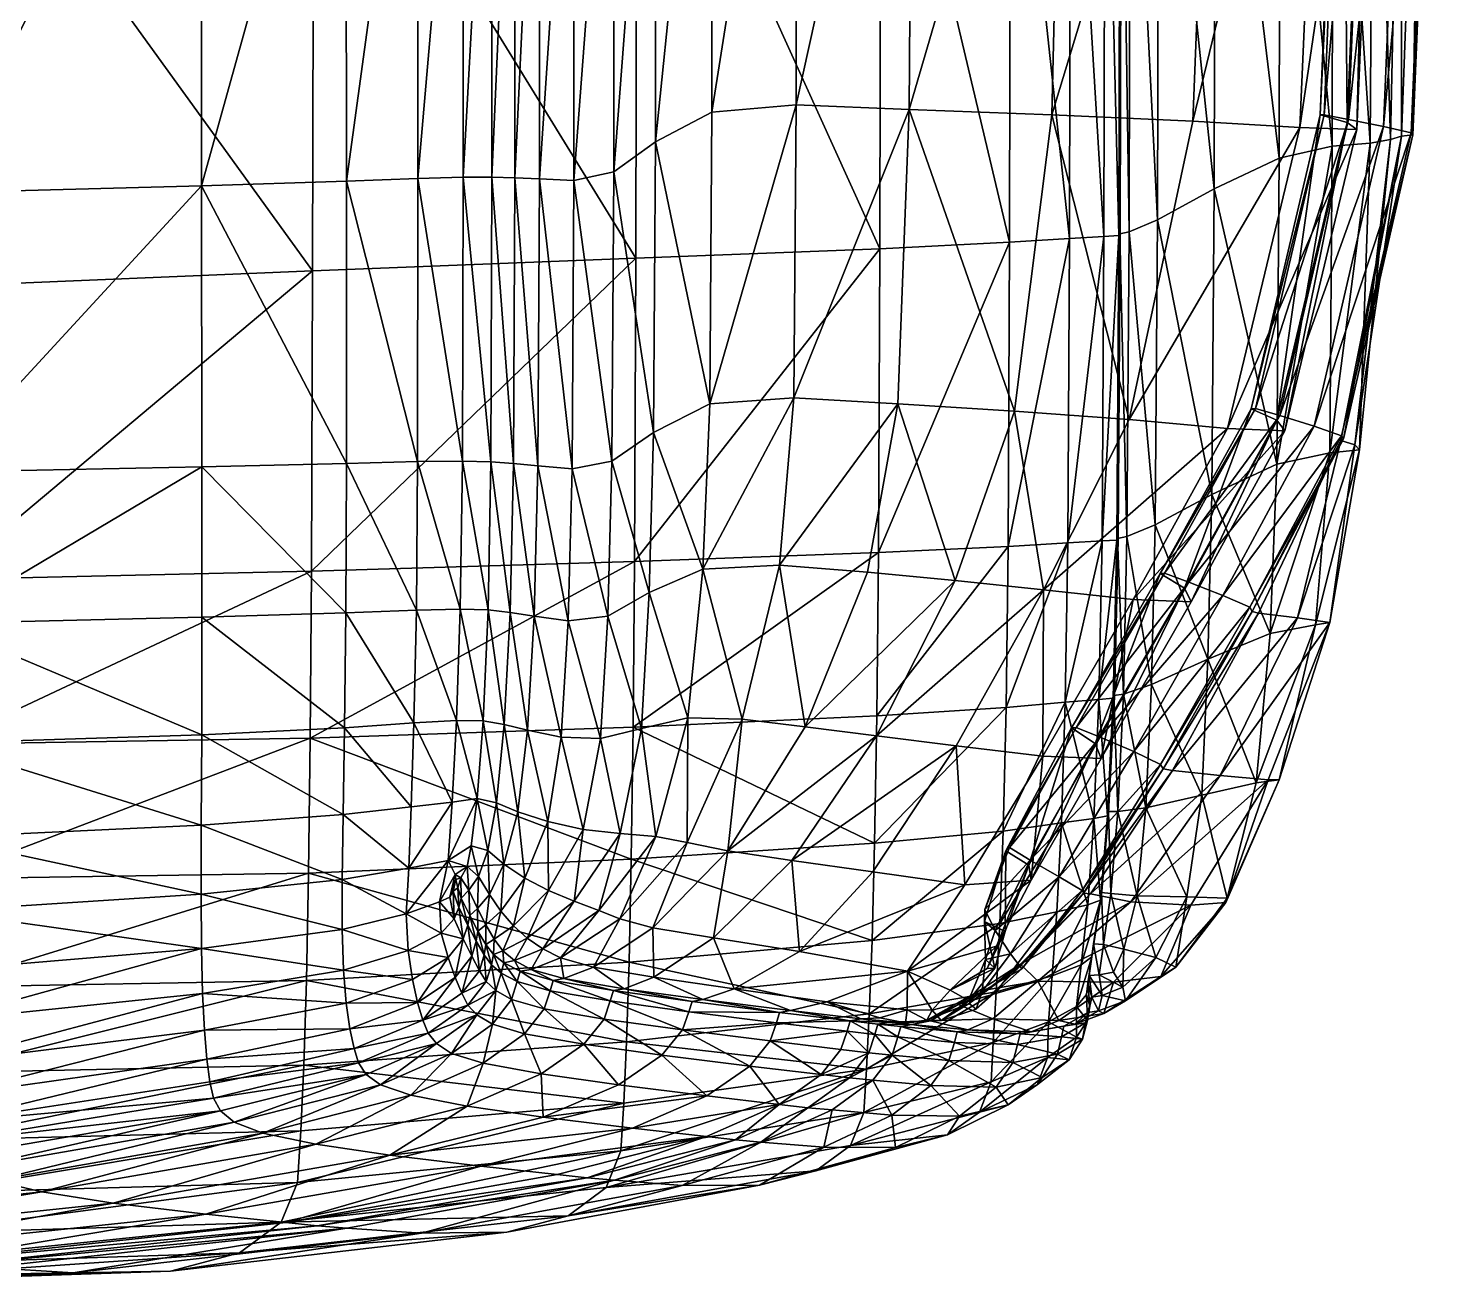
# Model space of a CAD drawing. Header units: centimetres. Extents: x -650 to 650, y -348 to 348.
# Drawn here: x 597.2 to 650.5, y -330 to -282.4 of the extents above; entities that cross this region are included whole.
import ezdxf

# ---------------------------------------------------------------- set-up
doc = ezdxf.new("R2010")
doc.units = ezdxf.units.CM
doc.layers.add('fabric', color=7, linetype='Continuous', true_color=0x99e499)

msp = doc.modelspace()

# ---------------------------------------------------------------- meshes
at = {"layer": 'fabric', "color": 46, "true_color": 0x876e08}
mesh = msp.add_polyface(dxfattribs=at)
corners = [(648.732, -286.653, 39.152), (649.182, -265.664, 39.151), (648.107, -265.718, 80.009), (647.969, -286.798, 80.025), (649.156, -286.529, 4.714), (649.92, -265.623, 4.731), (646.565, -265.773, 113.776), (646.527, -286.908, 113.787), (644.567, -236.51, 137.453), (644.564, -266.203, 137.483), (644.522, -287.357, 137.477), (642.065, -265.486, -144.349), (641.262, -285.955, -144.38), (635.936, -285.722, -200.875), (645.309, -286.194, -82.953), (646.221, -265.542, -82.924), (648.363, -265.53, -34.444), (647.462, -286.27, -34.467), (638.856, -297.248, -144.418), (642.574, -297.579, -82.998), (639.994, -238.917, 151.307), (639.974, -268.572, 151.308), (642.115, -267.381, 148.16), (642.07, -288.522, 148.133), (639.929, -289.69, 151.263), (642.133, -237.698, 148.145), (638.537, -239.589, 153.874), (638.513, -269.195, 153.865), (638.565, -269.164, 153.037), (638.518, -290.261, 152.985), (638.5, -290.225, 152.577), (638.546, -269.125, 152.629), (638.587, -239.535, 153.044), (638.9, -269.04, 152.425), (638.855, -290.146, 152.374), (638.922, -239.398, 152.43), (638.568, -239.488, 152.636), (650.453, -265.608, -9.723), (649.578, -286.483, -9.746), (649.514, -286.4, -13.299), (650.389, -265.569, -13.277), (647.973, -265.385, -16.775), (647.104, -286.011, -16.793), (646.917, -265.242, -15.238), (646.078, -285.725, -15.253), (644.747, -297.67, -34.512), (644.444, -297.271, -16.834), (646.224, -285.717, -15.172), (647.059, -265.236, -15.156), (648.001, -265.323, -15.439), (647.154, -285.894, -15.457), (643.63, -296.827, -15.213), (643.471, -296.838, -15.291), (648.478, -286.163, -15.018), (649.341, -265.453, -14.998), (644.549, -297.095, -15.503)]
mesh.append_faces([[corners[k] for k in face] for face in [(0, 1, 2), (2, 3, 0), (1, 0, 4), (4, 5, 1), (6, 7, 3), (3, 2, 6), (8, 9, 6), (7, 6, 9), (9, 10, 7), (11, 12, 13), (14, 15, 16), (16, 17, 14), (15, 14, 12), (12, 11, 15), (13, 12, 18), (19, 14, 17), (18, 12, 14), (20, 21, 22), (23, 22, 21), (21, 24, 23), (22, 23, 10), (10, 9, 22), (25, 22, 9), (26, 27, 28), (29, 28, 27), (28, 29, 30), (30, 31, 28), (32, 28, 31), (33, 34, 24), (24, 21, 33), (35, 33, 21), (36, 31, 33), (34, 33, 31), (31, 30, 34), (37, 38, 39), (39, 40, 37), (38, 37, 5), (5, 4, 38), (41, 42, 17), (17, 16, 41), (42, 41, 43), (43, 44, 42), (45, 17, 42), (46, 42, 44), (47, 48, 49), (49, 50, 47), (48, 47, 44), (44, 43, 48), (51, 47, 50), (52, 44, 47), (53, 54, 40), (40, 39, 53), (54, 53, 50), (50, 49, 54), (55, 50, 53)]], dxfattribs={"vtx2": -1, "color": 46})
mesh = msp.add_polyface(dxfattribs=at)
corners = [(614.738, -240.759, -295.118), (614.758, -268.398, -295.154), (613.66, -268.461, -295.701), (613.669, -288.079, -295.712), (614.761, -288.077, -295.166), (611.962, -288.124, -296.136), (611.948, -268.581, -296.127), (613.639, -240.905, -295.663), (620.238, -270.522, 161.719), (620.198, -291.143, 161.598), (629.426, -290.783, 159.769), (629.465, -269.985, 159.875), (620.27, -241.771, 161.769), (608.024, -271.325, 163.264), (629.495, -240.906, 159.918), (634.375, -269.618, 158.4), (634.334, -290.541, 158.308), (636.601, -290.394, 156.907), (636.644, -269.387, 156.987), (634.403, -240.306, 158.436), (636.67, -239.921, 157.015), (637.948, -269.258, 155.328), (637.903, -290.317, 155.262), (638.466, -290.283, 153.809), (638.513, -269.195, 153.865), (637.973, -239.699, 155.346), (615.625, -268.363, -294.454), (615.623, -288.101, -294.467), (615.607, -240.65, -294.421), (616.545, -240.573, -293.405), (616.562, -268.35, -293.436), (616.555, -288.145, -293.449), (617.868, -268.355, -291.934), (617.858, -288.205, -291.948), (617.854, -240.522, -291.906), (619.377, -240.09, -289.758), (619.389, -267.972, -289.783), (619.375, -287.872, -289.797), (620.967, -266.794, -286.817), (620.949, -286.739, -286.831), (620.958, -238.866, -286.796), (623.093, -237.648, -280.699), (623.1, -265.63, -280.719), (623.079, -285.624, -280.732), (626.287, -265.291, -269.169), (626.262, -285.349, -269.182), (626.282, -237.233, -269.15), (630.672, -237.178, -244.931), (630.673, -265.361, -244.952), (630.534, -285.515, -244.967), (622.997, -296.654, -280.738), (626.176, -296.423, -269.189), (635.936, -285.722, -200.875), (636.407, -265.426, -200.852), (642.065, -265.486, -144.349), (636.408, -237.04, -200.825), (634.522, -296.929, -200.9), (638.518, -290.261, 152.985)]
mesh.append_faces([[corners[k] for k in face] for face in [(0, 1, 2), (3, 2, 1), (1, 4, 3), (2, 3, 5), (5, 6, 2), (7, 2, 6), (8, 9, 10), (10, 11, 8), (12, 8, 11), (9, 8, 13), (14, 11, 15), (16, 15, 11), (11, 10, 16), (15, 16, 17), (17, 18, 15), (19, 15, 18), (20, 18, 21), (22, 21, 18), (18, 17, 22), (21, 22, 23), (23, 24, 21), (25, 21, 24), (26, 27, 4), (4, 1, 26), (28, 26, 1), (29, 30, 26), (27, 26, 30), (30, 31, 27), (32, 33, 31), (31, 30, 32), (34, 32, 30), (35, 36, 32), (33, 32, 36), (36, 37, 33), (38, 39, 37), (37, 36, 38), (40, 38, 36), (41, 42, 38), (39, 38, 42), (42, 43, 39), (44, 45, 43), (43, 42, 44), (46, 44, 42), (47, 48, 44), (45, 44, 48), (48, 49, 45), (50, 43, 45), (51, 45, 49), (39, 43, 50), (52, 53, 54), (53, 52, 49), (49, 48, 53), (55, 53, 48), (49, 52, 56), (24, 23, 57)]], dxfattribs={"vtx2": -1, "color": 46})
mesh = msp.add_polyface(dxfattribs=at)
corners = [(581.646, -292.69, 163.288), (581.695, -273.615, 163.422), (573.726, -274.285, 161.976), (573.766, -248.513, 162.023), (581.734, -247.227, 163.475), (594.152, -272.493, 163.841), (594.106, -292.195, 163.703), (607.982, -291.616, 163.13), (608.024, -271.325, 163.264), (594.188, -245.187, 163.897), (611.926, -241.144, -296.087), (611.948, -268.581, -296.127), (609.238, -268.793, -296.463), (609.256, -288.226, -296.471), (611.962, -288.124, -296.136), (603.785, -288.403, -296.748), (603.763, -269.127, -296.741), (609.216, -241.532, -296.422), (603.742, -242.123, -296.7), (593.757, -269.616, -296.994), (593.779, -288.67, -296.998), (580.356, -289.063, -297.198), (580.336, -270.379, -297.197), (593.738, -242.974, -296.953), (608.057, -243.124, 163.319), (620.238, -270.522, 161.719), (620.198, -291.143, 161.598), (581.54, -309.526, 162.503), (581.597, -303.46, 163.009), (573.627, -303.4, 161.606), (573.676, -292.907, 161.857), (594.06, -303.292, 163.414), (607.939, -302.983, 162.85), (594.006, -309.518, 162.891), (607.888, -309.288, 162.343), (620.155, -302.617, 161.345), (603.798, -304.722, -296.58), (609.238, -304.554, -296.321), (609.19, -308.898, -296.136), (611.81, -308.715, -295.833), (611.903, -304.449, -296.001), (580.389, -305.181, -296.989), (593.809, -304.951, -296.807), (593.817, -309.485, -296.579), (603.786, -309.16, -296.376), (593.797, -299.23, -296.941), (603.797, -299.035, -296.699), (580.373, -299.471, -297.135), (609.258, -298.905, -296.428), (611.95, -298.832, -296.098)]
mesh.append_faces([[corners[k] for k in face] for face in [(0, 1, 2), (3, 2, 1), (1, 4, 3), (4, 1, 5), (6, 5, 1), (1, 0, 6), (5, 6, 7), (7, 8, 5), (9, 5, 8), (10, 11, 12), (13, 12, 11), (11, 14, 13), (12, 13, 15), (15, 16, 12), (17, 12, 16), (18, 16, 19), (20, 19, 16), (16, 15, 20), (19, 20, 21), (21, 22, 19), (23, 19, 22), (24, 8, 25), (8, 7, 26), (27, 28, 29), (28, 0, 30), (31, 28, 27), (32, 31, 33), (33, 34, 32), (31, 32, 7), (7, 6, 31), (28, 31, 6), (6, 0, 28), (35, 32, 34), (26, 7, 32), (36, 37, 38), (39, 38, 37), (37, 40, 39), (41, 42, 43), (42, 36, 44), (45, 20, 15), (15, 46, 45), (42, 45, 46), (46, 36, 42), (45, 42, 41), (41, 47, 45), (20, 45, 47), (47, 21, 20), (48, 49, 40), (40, 37, 48), (46, 48, 37), (37, 36, 46), (48, 46, 15), (15, 13, 48), (49, 48, 13), (13, 14, 49)]], dxfattribs={"vtx2": -1, "color": 46})
mesh = msp.add_polyface(dxfattribs=at)
corners = [(634.281, -302.046, 158.113), (636.538, -301.905, 156.734), (636.601, -290.394, 156.907), (634.334, -290.541, 158.308), (629.379, -302.277, 159.55), (629.426, -290.783, 159.769), (637.83, -301.834, 155.109), (638.386, -301.802, 153.672), (638.466, -290.283, 153.809), (637.903, -290.317, 155.262), (620.155, -302.617, 161.345), (620.198, -291.143, 161.598), (607.939, -302.983, 162.85), (613.642, -298.812, -295.678), (614.721, -298.837, -295.138), (614.618, -304.438, -295.063), (613.566, -304.409, -295.591), (611.95, -298.832, -296.098), (611.903, -304.449, -296.001), (611.962, -288.124, -296.136), (613.669, -288.079, -295.712), (614.761, -288.077, -295.166), (617.79, -299.106, -291.943), (619.301, -298.822, -289.798), (619.14, -304.681, -289.789), (616.495, -298.994, -293.437), (617.638, -304.856, -291.92), (616.555, -288.145, -293.449), (617.858, -288.205, -291.948), (619.375, -287.872, -289.797), (615.572, -298.901, -294.446), (616.354, -304.683, -293.397), (615.447, -304.536, -294.388), (615.623, -288.101, -294.467), (626.176, -296.423, -269.189), (625.629, -302.751, -269.193), (622.733, -302.896, -280.741), (622.997, -296.654, -280.738), (626.262, -285.349, -269.182), (630.534, -285.515, -244.967), (630.114, -296.646, -244.979), (628.956, -303.009, -244.991), (620.871, -297.729, -286.836), (620.704, -303.783, -286.834), (620.949, -286.739, -286.831), (634.522, -296.929, -200.9), (638.856, -297.248, -144.418), (635.615, -303.686, -144.479), (632.275, -303.329, -200.935), (635.936, -285.722, -200.875), (638.436, -301.777, 152.853), (638.518, -290.261, 152.985), (638.418, -301.738, 152.446), (638.5, -290.225, 152.577), (638.772, -301.664, 152.244)]
mesh.append_faces([[corners[k] for k in face] for face in [(0, 1, 2), (2, 3, 0), (4, 0, 3), (3, 5, 4), (6, 7, 8), (8, 9, 6), (1, 6, 9), (9, 2, 1), (10, 4, 5), (5, 11, 10), (12, 10, 11), (13, 14, 15), (15, 16, 13), (17, 13, 16), (16, 18, 17), (13, 17, 19), (19, 20, 13), (14, 13, 20), (20, 21, 14), (22, 23, 24), (25, 22, 26), (22, 25, 27), (27, 28, 22), (23, 22, 28), (28, 29, 23), (30, 25, 31), (14, 30, 32), (30, 14, 21), (21, 33, 30), (25, 30, 33), (33, 27, 25), (34, 35, 36), (36, 37, 34), (38, 34, 37), (39, 40, 34), (35, 34, 40), (40, 41, 35), (42, 37, 36), (36, 43, 42), (23, 42, 43), (43, 24, 23), (42, 23, 29), (29, 44, 42), (37, 42, 44), (45, 46, 47), (47, 48, 45), (40, 45, 48), (48, 41, 40), (45, 40, 39), (46, 45, 49), (50, 51, 8), (8, 7, 50), (51, 50, 52), (52, 53, 51), (53, 52, 54)]], dxfattribs={"vtx2": -1, "color": 46})
mesh = msp.add_polyface(dxfattribs=at)
corners = [(646.438, -298.499, 113.76), (644.434, -298.934, 137.416), (644.183, -305.339, 137.284), (647.567, -298.384, 80.017), (645.905, -305.001, 113.691), (647.969, -286.798, 80.025), (646.527, -286.908, 113.787), (644.522, -287.357, 137.477), (647.389, -298.202, 39.132), (646.438, -304.924, 79.985), (646.865, -298.038, 4.673), (645.221, -304.741, 39.086), (643.745, -304.563, 4.597), (649.156, -286.529, 4.714), (648.732, -286.653, 39.152), (647.462, -286.27, -34.467), (644.747, -297.67, -34.512), (642.574, -297.579, -82.998), (639.006, -304.054, -83.073), (641.2, -304.132, -34.593), (635.615, -303.686, -144.479), (638.856, -297.248, -144.418), (645.309, -286.194, -82.953), (641.984, -300.077, 148.039), (642.07, -288.522, 148.133), (639.929, -289.69, 151.263), (639.845, -301.222, 151.143), (641.836, -306.3, 147.846), (638.855, -290.146, 152.374), (638.772, -301.664, 152.244), (638.5, -290.225, 152.577), (646.956, -297.978, -9.793), (643.503, -304.498, -9.877), (643.414, -304.343, -13.428), (646.879, -297.854, -13.345), (649.578, -286.483, -9.746), (649.514, -286.4, -13.299), (644.444, -297.271, -16.834), (640.95, -303.616, -16.913), (647.104, -286.011, -16.793), (646.078, -285.725, -15.253), (643.471, -296.838, -15.291), (640.026, -303.07, -15.368), (647.154, -285.894, -15.457), (644.549, -297.095, -15.503), (643.63, -296.827, -15.213), (640.198, -303.056, -15.293), (641.109, -303.392, -15.588), (646.224, -285.717, -15.172), (645.855, -297.498, -15.064), (648.478, -286.163, -15.018), (642.398, -303.898, -15.149)]
mesh.append_faces([[corners[k] for k in face] for face in [(0, 1, 2), (3, 0, 4), (0, 3, 5), (5, 6, 0), (1, 0, 6), (6, 7, 1), (8, 3, 9), (10, 8, 11), (11, 12, 10), (8, 10, 13), (13, 14, 8), (3, 8, 14), (14, 5, 3), (15, 16, 17), (18, 17, 16), (16, 19, 18), (17, 18, 20), (20, 21, 17), (22, 17, 21), (23, 24, 25), (25, 26, 23), (27, 23, 26), (2, 1, 23), (24, 23, 1), (1, 7, 24), (28, 29, 26), (26, 25, 28), (29, 28, 30), (31, 32, 33), (33, 34, 31), (35, 31, 34), (34, 36, 35), (31, 35, 13), (13, 10, 31), (32, 31, 10), (10, 12, 32), (37, 38, 19), (19, 16, 37), (39, 37, 16), (40, 41, 37), (38, 37, 41), (41, 42, 38), (43, 44, 45), (46, 45, 44), (44, 47, 46), (45, 46, 42), (42, 41, 45), (48, 45, 41), (49, 50, 36), (36, 34, 49), (51, 49, 34), (34, 33, 51), (49, 51, 47), (47, 44, 49), (50, 49, 44)]], dxfattribs={"vtx2": -1, "color": 46})
mesh = msp.add_polyface(dxfattribs=at)
corners = [(638.039, -312.235, 153.007), (638.251, -307.778, 153.417), (637.71, -307.831, 154.827), (637.526, -312.332, 154.371), (636.44, -307.934, 156.415), (636.538, -301.905, 156.734), (634.281, -302.046, 158.113), (634.203, -308.133, 157.758), (637.83, -301.834, 155.109), (638.386, -301.802, 153.672), (644.183, -305.339, 137.284), (645.905, -305.001, 113.691), (646.438, -298.499, 113.76), (646.438, -304.924, 79.985), (647.567, -298.384, 80.017), (645.221, -304.741, 39.086), (647.389, -298.202, 39.132), (642.296, -310.703, 39.009), (640.494, -310.517, 4.475), (643.745, -304.563, 4.597), (644.116, -310.868, 79.928), (644.53, -310.87, 113.572), (643.653, -310.976, 137.063), (635.594, -309.979, -83.193), (632.309, -309.587, -144.573), (635.615, -303.686, -144.479), (639.006, -304.054, -83.073), (637.801, -310.057, -34.725), (641.2, -304.132, -34.593), (639.845, -301.222, 151.143), (639.706, -307.269, 150.906), (641.836, -306.3, 147.846), (641.984, -300.077, 148.039), (641.604, -311.449, 147.525), (638.08, -312.134, 152.215), (638.297, -307.728, 152.608), (638.069, -312.067, 151.806), (638.281, -307.679, 152.201), (638.436, -301.777, 152.853), (638.418, -301.738, 152.446), (638.772, -301.664, 152.244), (638.636, -307.627, 151.996), (639.492, -311.932, 150.515), (638.427, -312.069, 151.591), (643.503, -304.498, -9.877), (640.138, -310.449, -10.014), (640.046, -310.282, -13.564), (643.414, -304.343, -13.428), (640.95, -303.616, -16.913), (637.575, -309.497, -17.046), (640.026, -303.07, -15.368), (636.673, -308.905, -15.498), (636.85, -308.89, -15.425), (640.198, -303.056, -15.293), (641.109, -303.392, -15.588), (637.755, -309.255, -15.722), (639.036, -309.802, -15.284), (642.398, -303.898, -15.149)]
mesh.append_faces([[corners[k] for k in face] for face in [(0, 1, 2), (3, 2, 4), (5, 6, 7), (7, 4, 5), (8, 5, 4), (4, 2, 8), (9, 8, 2), (2, 1, 9), (10, 11, 12), (11, 13, 14), (13, 15, 16), (15, 17, 18), (18, 19, 15), (17, 15, 13), (13, 20, 17), (21, 20, 13), (13, 11, 21), (22, 21, 11), (11, 10, 22), (23, 24, 25), (25, 26, 23), (27, 23, 26), (26, 28, 27), (29, 30, 31), (32, 31, 10), (33, 31, 30), (22, 10, 31), (34, 35, 1), (36, 37, 35), (35, 38, 9), (9, 1, 35), (38, 35, 37), (37, 39, 38), (40, 41, 30), (30, 29, 40), (41, 40, 39), (39, 37, 41), (42, 30, 41), (43, 41, 37), (44, 45, 46), (46, 47, 44), (45, 44, 19), (19, 18, 45), (48, 49, 27), (27, 28, 48), (49, 48, 50), (50, 51, 49), (52, 53, 54), (54, 55, 52), (53, 52, 51), (51, 50, 53), (56, 57, 47), (47, 46, 56), (57, 56, 55), (55, 54, 57)]], dxfattribs={"vtx2": -1, "color": 46})
mesh = msp.add_polyface(dxfattribs=at)
corners = [(620.032, -313.865, 160.15), (620.102, -308.878, 160.888), (607.888, -309.288, 162.343), (620.155, -302.617, 161.345), (613.107, -313.916, -294.896), (613.973, -313.363, -294.589), (613.826, -314.143, -294.368), (613.368, -314.452, -294.576), (612.777, -315.479, -294.598), (613.166, -315.301, -294.375), (611.524, -315.934, -294.787), (613.259, -311.709, -295.213), (611.617, -314.208, -295.225), (614.204, -311.572, -294.769), (613.425, -308.624, -295.441), (611.81, -308.715, -295.833), (611.903, -304.449, -296.001), (613.566, -304.409, -295.591), (614.432, -308.64, -294.934), (614.618, -304.438, -295.063), (616.354, -304.683, -293.397), (615.447, -304.536, -294.388), (615.572, -298.901, -294.446), (614.721, -298.837, -295.138), (615.214, -314.063, -293.184), (616, -314.582, -291.797), (615.104, -315.83, -291.732), (614.665, -315.203, -293.083), (615.737, -312.073, -293.246), (616.871, -312.445, -291.83), (616.905, -315.057, -289.733), (614.607, -313.535, -294.066), (614.249, -314.517, -293.916), (614.939, -311.738, -294.169), (615.228, -308.777, -294.286), (616.109, -308.994, -293.325), (617.374, -309.252, -291.877), (613.394, -314.639, -294.298), (613.301, -315.074, -294.076), (613.59, -314.572, -294.072), (613.467, -314.954, -293.887), (613.883, -315.035, -293.658), (614.215, -315.729, -292.887), (613.603, -315.342, -293.503)]
mesh.append_faces([[corners[k] for k in face] for face in [(0, 1, 2), (2, 1, 3), (4, 5, 6), (6, 7, 4), (8, 4, 7), (7, 9, 8), (4, 8, 10), (11, 4, 12), (4, 11, 13), (13, 5, 4), (14, 15, 16), (16, 17, 14), (18, 14, 17), (17, 19, 18), (14, 18, 13), (13, 11, 14), (15, 14, 11), (20, 21, 22), (21, 19, 23), (24, 25, 26), (26, 27, 24), (25, 24, 28), (28, 29, 25), (30, 25, 29), (31, 24, 27), (27, 32, 31), (5, 31, 32), (32, 6, 5), (31, 5, 13), (13, 33, 31), (24, 31, 33), (33, 28, 24), (34, 18, 19), (19, 21, 34), (35, 34, 21), (21, 20, 35), (34, 35, 28), (28, 33, 34), (18, 34, 33), (33, 13, 18), (36, 35, 20), (35, 36, 29), (29, 28, 35), (37, 38, 9), (9, 7, 37), (39, 37, 7), (7, 6, 39), (37, 39, 40), (40, 38, 37), (41, 39, 6), (6, 32, 41), (42, 41, 32), (39, 41, 43), (43, 40, 39)]], dxfattribs={"vtx2": -1, "color": 46})
mesh = msp.add_polyface(dxfattribs=at)
corners = [(629.134, -316.942, 157.387), (629.233, -313.257, 158.507), (620.032, -313.865, 160.15), (620.102, -308.878, 160.888), (629.318, -308.443, 159.151), (634.091, -312.803, 157.184), (634.203, -308.133, 157.758), (634.281, -302.046, 158.113), (629.379, -302.277, 159.55), (620.155, -302.617, 161.345), (619.14, -304.681, -289.789), (617.638, -304.856, -291.92), (617.79, -299.106, -291.943), (616.354, -304.683, -293.397), (616.495, -298.994, -293.437), (619.592, -316.13, -269.205), (618.799, -315.807, -280.745), (620.962, -313.013, -280.743), (622.148, -313.242, -269.201), (623.686, -313.555, -245.029), (620.842, -316.463, -245.056), (617.871, -315.458, -286.818), (616.905, -315.057, -289.733), (618.207, -312.752, -289.748), (619.61, -312.895, -286.822), (620.419, -308.921, -286.829), (618.864, -309.308, -289.769), (620.704, -303.783, -286.834), (622.164, -308.529, -280.742), (622.733, -302.896, -280.741), (624.223, -308.57, -269.197), (625.629, -302.751, -269.193), (626.602, -308.858, -245.007), (628.956, -303.009, -244.991), (616.871, -312.445, -291.83), (617.374, -309.252, -291.877), (635.148, -314.661, -33.566), (632.645, -314.834, -78.031), (635.594, -309.979, -83.193), (632.309, -309.587, -144.573), (629.159, -314.346, -143.374), (626.098, -313.921, -201.063), (623.143, -316.842, -201.161), (629.305, -309.205, -200.989), (632.275, -303.329, -200.935), (635.615, -303.686, -144.479), (633.404, -315.772, -16.143), (634.335, -313.43, -15.683), (635.108, -313.906, -15.965), (634.196, -313.553, -15.835)]
mesh.append_faces([[corners[k] for k in face] for face in [(0, 1, 2), (3, 2, 1), (1, 4, 3), (1, 5, 6), (6, 4, 1), (5, 1, 0), (7, 8, 4), (4, 6, 7), (8, 9, 3), (3, 4, 8), (10, 11, 12), (11, 13, 14), (15, 16, 17), (17, 18, 15), (18, 19, 20), (21, 22, 23), (23, 24, 21), (16, 21, 24), (24, 17, 16), (25, 26, 10), (10, 27, 25), (28, 25, 27), (27, 29, 28), (25, 28, 17), (17, 24, 25), (26, 25, 24), (24, 23, 26), (30, 28, 29), (29, 31, 30), (32, 30, 31), (31, 33, 32), (30, 32, 19), (19, 18, 30), (28, 30, 18), (18, 17, 28), (34, 23, 22), (13, 11, 35), (26, 35, 11), (11, 10, 26), (35, 26, 23), (23, 34, 35), (36, 37, 38), (39, 38, 37), (37, 40, 39), (19, 41, 42), (43, 44, 45), (45, 39, 43), (41, 43, 39), (39, 40, 41), (43, 41, 19), (19, 32, 43), (44, 43, 32), (32, 33, 44), (46, 47, 48), (49, 47, 46)]], dxfattribs={"vtx2": -1, "color": 46})
mesh = msp.add_polyface(dxfattribs=at)
corners = [(593.886, -319.985, -294.603), (593.856, -318.083, -295.268), (603.777, -317.243, -295.139), (603.818, -318.947, -294.479), (609.152, -318.069, -294.334), (609.095, -316.524, -294.973), (611.591, -317.319, -294.192), (611.524, -315.934, -294.787), (611.753, -318.418, -293.273), (609.254, -319.31, -293.384), (612.84, -316.667, -294.079), (613.102, -317.587, -293.197), (611.947, -319.286, -291.861), (593.938, -314.606, 162.048), (607.823, -314.392, 161.526), (607.888, -309.288, 162.343), (594.006, -309.518, 162.891), (581.47, -314.488, 161.687), (581.54, -309.526, 162.503), (581.384, -318.485, 160.333), (593.855, -318.702, 160.658), (607.744, -318.461, 160.172), (573.509, -314.021, 160.413), (573.574, -309.27, 161.149), (573.428, -317.807, 159.167), (594.06, -303.292, 163.414), (620.032, -313.865, 160.15), (619.949, -317.768, 158.903), (611.617, -314.208, -295.225), (613.107, -313.916, -294.896), (611.703, -311.884, -295.579), (613.259, -311.709, -295.213), (609.097, -314.642, -295.477), (603.765, -315.195, -295.667), (603.771, -312.576, -296.076), (609.136, -312.181, -295.86), (609.19, -308.898, -296.136), (603.786, -309.16, -296.376), (603.798, -304.722, -296.58), (611.81, -308.715, -295.833), (593.837, -315.84, -295.815), (580.44, -316.359, -295.934), (580.459, -318.758, -295.374), (580.422, -313.427, -296.388), (593.825, -313.044, -296.25), (593.817, -309.485, -296.579), (580.405, -309.767, -296.74), (580.389, -305.181, -296.989), (593.809, -304.951, -296.807)]
mesh.append_faces([[corners[k] for k in face] for face in [(0, 1, 2), (2, 3, 0), (4, 3, 2), (2, 5, 4), (6, 4, 5), (5, 7, 6), (4, 6, 8), (8, 9, 4), (10, 6, 7), (11, 8, 6), (12, 8, 11), (13, 14, 15), (15, 16, 13), (17, 13, 16), (16, 18, 17), (13, 17, 19), (19, 20, 13), (14, 13, 20), (20, 21, 14), (22, 17, 18), (18, 23, 22), (24, 19, 17), (18, 16, 25), (15, 14, 26), (14, 21, 27), (7, 28, 29), (28, 30, 31), (32, 28, 7), (7, 5, 32), (33, 32, 5), (5, 2, 33), (32, 33, 34), (34, 35, 32), (28, 32, 35), (35, 30, 28), (36, 37, 38), (36, 39, 30), (30, 35, 36), (37, 36, 35), (35, 34, 37), (31, 30, 39), (40, 33, 2), (2, 1, 40), (41, 40, 1), (1, 42, 41), (40, 41, 43), (43, 44, 40), (33, 40, 44), (44, 34, 33), (45, 46, 47), (37, 45, 48), (45, 37, 34), (34, 44, 45), (46, 45, 44), (44, 43, 46)]], dxfattribs={"vtx2": -1, "color": 46})
mesh = msp.add_polyface(dxfattribs=at)
corners = [(637.526, -312.332, 154.371), (637.296, -315.592, 153.573), (637.767, -315.416, 152.318), (638.039, -312.235, 153.007), (637.71, -307.831, 154.827), (636.44, -307.934, 156.415), (636.292, -312.497, 155.899), (636.119, -315.856, 154.973), (634.091, -312.803, 157.184), (634.203, -308.133, 157.758), (633.961, -316.306, 156.161), (642.296, -310.703, 39.009), (638.92, -315.485, 36.186), (637.397, -315.183, 3.27), (640.494, -310.517, 4.475), (644.116, -310.868, 79.928), (641.194, -315.604, 79.176), (644.53, -310.87, 113.572), (643.653, -310.976, 137.063), (642.562, -315.347, 136.801), (642.512, -315.505, 113.44), (635.594, -309.979, -83.193), (637.801, -310.057, -34.725), (635.148, -314.661, -33.566), (639.706, -307.269, 150.906), (639.492, -311.932, 150.515), (641.604, -311.449, 147.525), (641.032, -315.289, 147.088), (639.157, -315.254, 149.929), (641.836, -306.3, 147.846), (638.251, -307.778, 153.417), (638.08, -312.134, 152.215), (637.804, -315.234, 151.569), (637.807, -315.124, 151.167), (638.069, -312.067, 151.806), (638.297, -307.728, 152.608), (638.427, -312.069, 151.591), (638.169, -315.164, 150.954), (638.636, -307.627, 151.996), (638.281, -307.679, 152.201), (640.138, -310.449, -10.014), (637.125, -315.15, -10.494), (637.074, -315.048, -13.842), (640.046, -310.282, -13.564), (634.168, -316.609, -17.803), (635.066, -314.099, -17.315), (634.196, -313.553, -15.835), (637.575, -309.497, -17.046), (636.673, -308.905, -15.498), (634.335, -313.43, -15.683), (636.85, -308.89, -15.425), (637.755, -309.255, -15.722), (635.108, -313.906, -15.965), (633.789, -316.57, -16.379), (636.212, -314.539, -15.508), (639.036, -309.802, -15.284)]
mesh.append_faces([[corners[k] for k in face] for face in [(0, 1, 2), (2, 3, 0), (4, 0, 3), (5, 6, 0), (1, 0, 6), (6, 7, 1), (8, 6, 5), (5, 9, 8), (6, 8, 10), (10, 7, 6), (11, 12, 13), (13, 14, 11), (12, 11, 15), (15, 16, 12), (17, 18, 19), (19, 20, 17), (15, 17, 20), (20, 16, 15), (21, 22, 23), (24, 25, 26), (27, 26, 25), (25, 28, 27), (26, 27, 19), (19, 18, 26), (29, 26, 18), (30, 3, 31), (32, 31, 3), (3, 2, 32), (31, 32, 33), (33, 34, 31), (35, 31, 34), (36, 37, 28), (28, 25, 36), (38, 36, 25), (39, 34, 36), (37, 36, 34), (34, 33, 37), (40, 41, 42), (42, 43, 40), (41, 40, 14), (14, 13, 41), (44, 45, 46), (47, 45, 23), (23, 22, 47), (45, 47, 48), (48, 46, 45), (49, 50, 51), (51, 52, 49), (50, 49, 46), (46, 48, 50), (53, 52, 54), (54, 55, 43), (43, 42, 54), (55, 54, 52), (52, 51, 55)]], dxfattribs={"vtx2": -1, "color": 46})
mesh = msp.add_polyface(dxfattribs=at)
corners = [(629.026, -319.72, 155.562), (633.831, -318.889, 154.461), (633.961, -316.306, 156.161), (629.134, -316.942, 157.387), (634.091, -312.803, 157.184), (632.387, -319.36, -2.314), (635.399, -318.483, 27.901), (633.697, -319.908, 34.152), (631.35, -319.977, -0.802), (633.157, -318.862, -7.052), (631.203, -319.959, -15.365), (630.402, -320.063, -15.418), (630.457, -319.565, -29.342), (629.427, -319.87, -33.385), (631.411, -319.573, -23.325), (631.744, -319.967, -17.128), (632.808, -319.329, -13.265), (633.072, -319.539, -15.356), (634.732, -317.918, -11.61), (634.799, -318.016, -14.349), (634.742, -317.842, -0.055), (634.168, -316.609, -17.803), (633.775, -317.992, -18.148), (633.488, -317.998, -23.699), (633.839, -317.16, -29.773), (635.066, -314.099, -17.315), (634.196, -313.553, -15.835), (633.381, -316.222, -16.532), (633.421, -317.665, -16.994), (635.108, -313.906, -15.965), (633.789, -316.57, -16.379), (633.404, -315.772, -16.143), (628.307, -319.982, -34.778), (628.715, -319.911, -34.74), (629.766, -320.037, -15.445), (630.469, -318.102, -62.26), (632.089, -318.825, -29.914), (627.427, -319.267, -78.371), (632.645, -314.834, -78.031), (626.389, -317.358, -139.551), (629.159, -314.346, -143.374), (635.148, -314.661, -33.566), (632.784, -319.211, -17.99), (633.297, -318.878, -16.6), (634.369, -317.443, -15.86)]
mesh.append_faces([[corners[k] for k in face] for face in [(0, 1, 2), (2, 3, 0), (3, 2, 4), (5, 6, 7), (7, 8, 5), (6, 5, 9), (10, 5, 8), (8, 11, 10), (12, 10, 11), (11, 13, 12), (10, 12, 14), (14, 15, 10), (16, 10, 15), (15, 17, 16), (10, 16, 9), (9, 5, 10), (18, 16, 17), (17, 19, 18), (16, 18, 20), (20, 9, 16), (21, 22, 23), (23, 24, 21), (25, 21, 24), (26, 27, 21), (22, 21, 27), (27, 28, 22), (29, 30, 31), (27, 31, 30), (30, 28, 27), (31, 27, 26), (32, 33, 34), (11, 34, 33), (33, 13, 11), (35, 36, 14), (14, 12, 35), (37, 35, 12), (12, 13, 37), (38, 35, 39), (39, 40, 38), (35, 38, 41), (41, 24, 35), (36, 35, 24), (24, 23, 36), (42, 22, 28), (28, 43, 42), (15, 42, 43), (43, 17, 15), (42, 15, 14), (14, 36, 42), (22, 42, 36), (36, 23, 22), (43, 44, 19), (19, 17, 43), (44, 43, 28), (28, 30, 44)]], dxfattribs={"vtx2": -1, "color": 46})
mesh = msp.add_polyface(dxfattribs=at)
corners = [(618.239, -320.864, -201.527), (615.996, -320.471, -245.157), (616.732, -319.528, -245.116), (619, -319.915, -201.393), (619.949, -317.768, 158.903), (619.853, -320.779, 156.916), (629.026, -319.72, 155.562), (629.134, -316.942, 157.387), (620.032, -313.865, 160.15), (619.592, -316.13, -269.205), (620.842, -316.463, -245.056), (618.597, -317.949, -245.074), (617.355, -317.604, -269.198), (618.799, -315.807, -280.745), (616.681, -317.255, -280.732), (622.148, -313.242, -269.201), (617.871, -315.458, -286.818), (616.905, -315.057, -289.733), (616.095, -316.854, -286.794), (623.143, -316.842, -201.161), (626.389, -317.358, -139.551), (623.924, -318.771, -143.68), (620.884, -318.335, -201.241), (623.686, -313.555, -245.029), (626.098, -313.921, -201.063), (629.159, -314.346, -143.374), (619.238, -319.228, -201.312), (622.206, -319.637, -145.146), (621.962, -320.323, -145.282), (616.959, -318.843, -245.08), (617.076, -318.451, -245.06), (619.358, -318.836, -201.272), (622.328, -319.246, -145.082), (617.481, -318.382, -245.067), (616.239, -318.038, -269.171), (626.045, -319.593, -83.748), (622.736, -319.179, -145.058), (627.427, -319.267, -78.371), (628.715, -319.911, -34.74), (629.427, -319.87, -33.385), (628.307, -319.982, -34.778), (625.637, -319.661, -83.78), (619.764, -318.769, -201.264), (625.517, -320.054, -83.861), (628.189, -320.376, -34.868), (625.278, -320.74, -84.032), (630.469, -318.102, -62.26)]
mesh.append_faces([[corners[k] for k in face] for face in [(0, 1, 2), (2, 3, 0), (4, 5, 6), (6, 7, 4), (8, 4, 7), (9, 10, 11), (11, 12, 9), (13, 9, 12), (12, 14, 13), (10, 9, 15), (16, 13, 14), (17, 16, 18), (19, 20, 21), (21, 22, 19), (10, 19, 22), (22, 11, 10), (19, 10, 23), (20, 19, 24), (24, 25, 20), (26, 27, 28), (28, 3, 26), (29, 26, 3), (3, 2, 29), (26, 29, 30), (30, 31, 26), (27, 26, 31), (31, 32, 27), (33, 34, 12), (12, 11, 33), (34, 33, 30), (35, 36, 21), (21, 37, 35), (38, 35, 37), (37, 39, 38), (35, 38, 40), (40, 41, 35), (36, 35, 41), (41, 32, 36), (42, 33, 11), (11, 22, 42), (36, 42, 22), (22, 21, 36), (42, 36, 32), (32, 31, 42), (33, 42, 31), (31, 30, 33), (43, 41, 40), (40, 44, 43), (45, 43, 44), (43, 45, 28), (28, 27, 43), (41, 43, 27), (27, 32, 41), (46, 37, 21), (21, 20, 46)]], dxfattribs={"vtx2": -1, "color": 46})
mesh = msp.add_polyface(dxfattribs=at)
corners = [(611.524, -315.934, -294.787), (612.777, -315.479, -294.598), (612.84, -316.667, -294.079), (613.333, -316.122, -293.925), (613.166, -315.301, -294.375), (613.675, -316.881, -293.091), (613.102, -317.587, -293.197), (611.591, -317.319, -294.192), (613.369, -318.342, -291.81), (613.996, -317.542, -291.739), (619.949, -317.768, 158.903), (620.032, -313.865, 160.15), (607.823, -314.392, 161.526), (616.681, -317.255, -280.732), (616.095, -316.854, -286.794), (617.871, -315.458, -286.818), (615.577, -316.385, -289.692), (616.905, -315.057, -289.733), (616, -314.582, -291.797), (615.104, -315.83, -291.732), (614.739, -317.86, -286.73), (614.468, -317.481, -289.597), (614.531, -317.093, -289.532), (614.82, -317.472, -286.684), (615.112, -318.177, -280.689), (615.215, -317.791, -280.657), (613.504, -315.692, -293.663), (613.845, -316.367, -292.891), (613.301, -315.074, -294.076), (613.467, -314.954, -293.887), (613.603, -315.342, -293.503), (613.922, -315.999, -292.766), (614.168, -316.973, -291.593), (614.289, -318.087, -289.699), (614.231, -316.592, -291.501), (616.239, -318.038, -269.171), (615.612, -317.7, -280.687), (617.355, -317.604, -269.198), (615.831, -318.109, -269.152), (615.175, -317.331, -286.728), (614.843, -316.896, -289.594), (614.529, -316.356, -291.59), (614.215, -315.729, -292.887), (614.665, -315.203, -293.083), (614.249, -314.517, -293.916), (613.883, -315.035, -293.658)]
mesh.append_faces([[corners[k] for k in face] for face in [(0, 1, 2), (3, 2, 1), (1, 4, 3), (2, 3, 5), (5, 6, 2), (7, 2, 6), (8, 6, 5), (5, 9, 8), (10, 11, 12), (13, 14, 15), (14, 16, 17), (18, 17, 16), (16, 19, 18), (20, 21, 22), (22, 23, 20), (24, 20, 23), (23, 25, 24), (26, 27, 5), (5, 3, 26), (28, 26, 3), (3, 4, 28), (26, 28, 29), (29, 30, 26), (27, 26, 30), (30, 31, 27), (32, 21, 33), (33, 9, 32), (27, 32, 9), (9, 5, 27), (32, 27, 31), (31, 34, 32), (21, 32, 34), (34, 22, 21), (35, 36, 13), (13, 37, 35), (38, 25, 36), (39, 40, 16), (16, 14, 39), (36, 39, 14), (14, 13, 36), (39, 36, 25), (25, 23, 39), (40, 39, 23), (23, 22, 40), (41, 42, 43), (43, 19, 41), (40, 41, 19), (19, 16, 40), (41, 40, 22), (22, 34, 41), (42, 41, 34), (34, 31, 42), (44, 43, 42), (45, 42, 31), (31, 30, 45)]], dxfattribs={"vtx2": -1, "color": 46})
mesh = msp.add_polyface(dxfattribs=at)
corners = [(635.571, -322.123, 113.272), (633.826, -322.485, 78.961), (634.461, -321.56, 79.028), (636.144, -321.246, 113.236), (636.586, -321.458, 136.64), (637.086, -320.673, 136.458), (635.393, -322.385, 136.905), (634.284, -323.157, 113.34), (636.866, -320.602, 146.936), (637.285, -319.968, 146.492), (636.867, -319.442, 150.149), (637.24, -318.981, 149.395), (635.812, -320.021, 151.009), (635.766, -321.365, 147.482), (633.642, -322.291, 148.11), (633.719, -320.801, 151.854), (633.199, -323.431, 137.294), (635.944, -318.275, 153.425), (633.831, -318.889, 154.461), (636.119, -315.856, 154.973), (633.961, -316.306, 156.161), (637.043, -317.867, 152.263), (637.451, -317.564, 151.225), (637.296, -315.592, 153.573), (635.399, -318.483, 27.901), (638.262, -318.521, 77.06), (636.203, -319.972, 78.588), (633.697, -319.908, 34.152), (633.157, -318.862, -7.052), (634.742, -317.842, -0.055), (638.92, -315.485, 36.186), (637.397, -315.183, 3.27), (636.294, -320.581, 113.203), (637.205, -320.052, 136.318), (634.639, -320.877, 79.067), (634.74, -320.477, 79.086), (636.39, -320.183, 113.187), (637.293, -319.669, 136.24), (635.145, -320.4, 79.095), (636.799, -320.106, 113.201), (637.894, -319.698, 113.247), (637.125, -315.15, -10.494), (634.732, -317.918, -11.61), (634.799, -318.016, -14.349), (637.074, -315.048, -13.842), (633.839, -317.16, -29.773), (635.148, -314.661, -33.566), (635.066, -314.099, -17.315), (634.369, -317.443, -15.86), (636.212, -314.539, -15.508), (633.789, -316.57, -16.379)]
mesh.append_faces([[corners[k] for k in face] for face in [(0, 1, 2), (2, 3, 0), (4, 0, 3), (3, 5, 4), (0, 4, 6), (6, 7, 0), (1, 0, 7), (8, 4, 5), (5, 9, 8), (10, 8, 9), (9, 11, 10), (8, 10, 12), (12, 13, 8), (4, 8, 13), (13, 6, 4), (14, 13, 12), (12, 15, 14), (16, 6, 13), (17, 18, 15), (15, 12, 17), (18, 17, 19), (19, 20, 18), (21, 17, 12), (12, 10, 21), (22, 21, 10), (10, 11, 22), (17, 21, 23), (23, 19, 17), (24, 25, 26), (26, 27, 24), (28, 29, 24), (30, 24, 29), (29, 31, 30), (32, 33, 5), (5, 3, 32), (34, 32, 3), (3, 2, 34), (32, 34, 35), (35, 36, 32), (33, 32, 36), (36, 37, 33), (27, 26, 38), (39, 38, 26), (26, 40, 39), (37, 36, 39), (38, 39, 36), (36, 35, 38), (41, 42, 43), (43, 44, 41), (42, 41, 31), (31, 29, 42), (45, 46, 47), (48, 49, 44), (44, 43, 48), (49, 48, 50)]], dxfattribs={"vtx2": -1, "color": 46})
mesh = msp.add_polyface(dxfattribs=at)
corners = [(637.043, -317.867, 152.263), (637.451, -317.564, 151.225), (637.767, -315.416, 152.318), (637.296, -315.592, 153.573), (635.399, -318.483, 27.901), (638.92, -315.485, 36.186), (641.194, -315.604, 79.176), (638.262, -318.521, 77.06), (640.049, -318.306, 113.329), (642.512, -315.505, 113.44), (640.627, -317.956, 136.546), (642.562, -315.347, 136.801), (638.718, -319.23, 136.344), (637.894, -319.698, 113.247), (636.203, -319.972, 78.588), (639.863, -317.588, 146.547), (641.032, -315.289, 147.088), (639.157, -315.254, 149.929), (638.651, -317.275, 149.11), (638.623, -318.712, 146.095), (638.267, -318.135, 148.012), (637.366, -319.43, 146.163), (637.289, -318.555, 148.868), (637.24, -318.981, 149.395), (637.285, -319.968, 146.492), (637.205, -320.052, 136.318), (637.086, -320.673, 136.458), (637.293, -319.669, 136.24), (637.439, -319.085, 145.968), (637.341, -318.273, 148.556), (637.488, -317.265, 150.561), (637.804, -315.234, 151.569), (637.514, -317.072, 150.186), (637.807, -315.124, 151.167), (637.702, -319.598, 136.246), (636.799, -320.106, 113.201), (637.836, -319.029, 145.924), (637.723, -318.244, 148.443), (637.884, -317.089, 150.013), (638.169, -315.164, 150.954)]
mesh.append_faces([[corners[k] for k in face] for face in [(0, 1, 2), (2, 3, 0), (4, 5, 6), (6, 7, 4), (8, 7, 6), (6, 9, 8), (10, 8, 9), (9, 11, 10), (8, 10, 12), (12, 13, 8), (7, 8, 13), (13, 14, 7), (15, 16, 17), (17, 18, 15), (19, 15, 18), (18, 20, 19), (15, 19, 12), (12, 10, 15), (16, 15, 10), (10, 11, 16), (21, 22, 23), (23, 24, 21), (25, 21, 24), (24, 26, 25), (21, 25, 27), (27, 28, 21), (22, 21, 28), (28, 29, 22), (30, 31, 2), (2, 1, 30), (22, 30, 1), (1, 23, 22), (30, 22, 29), (29, 32, 30), (31, 30, 32), (32, 33, 31), (34, 35, 13), (13, 12, 34), (35, 34, 27), (36, 34, 12), (12, 19, 36), (37, 36, 19), (19, 20, 37), (36, 37, 29), (29, 28, 36), (34, 36, 28), (28, 27, 34), (38, 37, 20), (20, 18, 38), (39, 38, 18), (18, 17, 39), (38, 39, 33), (33, 32, 38), (37, 38, 32), (32, 29, 37)]], dxfattribs={"vtx2": -1, "color": 46})
mesh = msp.add_polyface(dxfattribs=at)
corners = [(614.779, -320.109, -269.217), (614.196, -319.756, -280.758), (614.904, -318.839, -280.737), (615.5, -319.176, -269.203), (615.996, -320.471, -245.157), (616.732, -319.528, -245.116), (614.426, -321.588, -245.23), (613.235, -321.213, -269.231), (612.671, -320.84, -280.776), (616.625, -321.989, -201.782), (611.7, -322.794, -245.36), (613.824, -323.202, -202.225), (616.694, -323.619, -146.779), (610.903, -325.061, -148.014), (614.342, -325.478, -87.518), (617.228, -325.797, -38.948), (606.966, -327.606, -41.47), (612.101, -328.012, 32.273), (609.277, -327.816, -6.581), (619.392, -326.008, -4.232), (615.324, -327.972, 77.837), (621.951, -326.204, 33.748), (617.646, -327.352, 113.834), (619.078, -326.282, 138.433), (606.795, -327.592, 138.938), (605.214, -328.757, 113.876), (607.413, -326.089, 150.594), (619.634, -324.893, 149.803), (619.748, -323.09, 153.959), (613.856, -319.389, -286.831), (612.352, -320.444, -286.856), (612.153, -319.951, -289.781), (613.625, -318.941, -289.746), (614.546, -318.498, -286.8), (614.289, -318.087, -289.699), (613.369, -318.342, -291.81), (613.996, -317.542, -291.739), (611.947, -319.286, -291.861), (613.102, -317.587, -293.197), (619.853, -320.779, 156.916), (619.949, -317.768, 158.903), (607.744, -318.461, 160.172), (607.65, -321.657, 158.051), (615.718, -318.499, -269.172), (616.959, -318.843, -245.08), (615.112, -318.177, -280.689), (615.215, -317.791, -280.657), (615.831, -318.109, -269.152), (617.076, -318.451, -245.06), (614.739, -317.86, -286.73), (614.468, -317.481, -289.597), (616.239, -318.038, -269.171), (615.612, -317.7, -280.687), (618.364, -325.923, -19.825), (608.154, -327.732, -22.45), (620.079, -324.035, -85.943)]
mesh.append_faces([[corners[k] for k in face] for face in [(0, 1, 2), (2, 3, 0), (4, 0, 3), (3, 5, 4), (0, 4, 6), (6, 7, 0), (1, 0, 7), (7, 8, 1), (9, 6, 4), (7, 6, 10), (11, 12, 13), (11, 10, 6), (6, 9, 11), (12, 11, 9), (14, 15, 16), (17, 18, 19), (20, 17, 21), (22, 23, 24), (20, 22, 25), (26, 27, 28), (24, 23, 27), (29, 30, 31), (31, 32, 29), (33, 29, 32), (32, 34, 33), (29, 33, 2), (2, 1, 29), (30, 29, 1), (1, 8, 30), (32, 35, 36), (36, 34, 32), (35, 32, 31), (31, 37, 35), (38, 35, 37), (39, 40, 41), (28, 39, 42), (43, 44, 5), (5, 3, 43), (45, 43, 3), (3, 2, 45), (43, 45, 46), (46, 47, 43), (44, 43, 47), (47, 48, 44), (49, 45, 2), (2, 33, 49), (50, 49, 33), (33, 34, 50), (48, 47, 51), (52, 51, 47), (16, 15, 53), (54, 53, 19), (55, 14, 13), (13, 12, 55)]], dxfattribs={"vtx2": -1, "color": 46})
mesh = msp.add_polyface(dxfattribs=at)
corners = [(573.221, -329.279, -98.771), (589.907, -328.781, -93.326), (593.131, -329.101, -45.433), (598.921, -329.505, 29.937), (583.571, -330.003, 26.319), (579.673, -329.808, -15.964), (595.676, -329.311, -10.278), (602.609, -329.443, 77.008), (587.974, -329.933, 75.612), (605.214, -328.757, 113.876), (591.002, -329.226, 113.587), (606.795, -327.592, 138.938), (592.796, -328.028, 139.079), (578.216, -328.758, 113.104), (597.745, -326.451, -203.902), (595.897, -326.024, -245.866), (606.097, -324.227, -245.566), (600.433, -326.87, -149.784), (586.268, -328.364, -152.56), (583.752, -327.945, -205.443), (582.164, -327.509, -246.312), (594.9, -325.583, -269.409), (594.439, -325.099, -281.003), (604.504, -323.383, -280.89), (605.01, -323.816, -269.319), (581.309, -327.041, -269.509), (580.916, -326.514, -281.126), (603.949, -327.287, -89.777), (580.219, -327.592, 138.868), (593.494, -326.487, 150.922), (607.413, -326.089, 150.594), (607.54, -324.145, 154.934), (593.635, -324.497, 155.323), (580.996, -326.089, 150.757), (580.623, -325.095, -290.215), (594.085, -323.827, -290.079), (594.2, -324.547, -287.122), (604.236, -322.901, -286.993), (604.098, -322.283, -289.945), (580.715, -325.901, -287.256), (593.932, -321.564, -293.637), (593.886, -319.985, -294.603), (603.818, -318.947, -294.479), (603.887, -320.335, -293.511), (580.512, -322.564, -293.755), (593.856, -318.083, -295.268), (580.481, -320.824, -294.711), (593.997, -322.839, -292.19), (603.98, -321.437, -292.058), (580.557, -323.985, -292.319), (593.755, -321.95, 158.492), (581.278, -321.657, 158.212), (581.149, -324.145, 155.096), (607.65, -321.657, 158.051), (607.744, -318.461, 160.172), (593.855, -318.702, 160.658), (581.384, -318.485, 160.333), (576.765, -329.599, -51.517), (594.4, -329.226, -26.576), (578.16, -329.724, -32.912), (608.154, -327.732, -22.45), (609.277, -327.816, -6.581)]
mesh.append_faces([[corners[k] for k in face] for face in [(0, 1, 2), (3, 4, 5), (5, 6, 3), (4, 3, 7), (7, 8, 4), (9, 10, 8), (8, 7, 9), (10, 9, 11), (11, 12, 10), (13, 10, 12), (14, 15, 16), (14, 17, 18), (18, 19, 14), (15, 14, 19), (19, 20, 15), (21, 22, 23), (15, 21, 24), (21, 15, 20), (20, 25, 21), (22, 21, 25), (25, 26, 22), (2, 1, 27), (17, 27, 1), (1, 18, 17), (28, 12, 29), (30, 29, 12), (31, 32, 29), (33, 29, 32), (34, 35, 36), (37, 36, 35), (35, 38, 37), (36, 37, 23), (23, 22, 36), (39, 36, 22), (22, 26, 39), (40, 41, 42), (42, 43, 40), (41, 40, 44), (45, 41, 46), (47, 40, 43), (43, 48, 47), (35, 47, 48), (48, 38, 35), (47, 35, 34), (40, 47, 49), (50, 51, 52), (52, 32, 50), (53, 50, 32), (54, 55, 50), (51, 50, 55), (55, 56, 51), (57, 2, 58), (59, 58, 6), (60, 58, 2), (61, 6, 58)]], dxfattribs={"vtx2": -1, "color": 46})
mesh = msp.add_polyface(dxfattribs=at)
corners = [(606.097, -324.227, -245.566), (608.108, -324.643, -202.913), (597.745, -326.451, -203.902), (600.433, -326.87, -149.784), (610.903, -325.061, -148.014), (604.504, -323.383, -280.89), (605.01, -323.816, -269.319), (594.9, -325.583, -269.409), (595.897, -326.024, -245.866), (610.55, -322.404, -269.262), (611.7, -322.794, -245.36), (610.011, -322.006, -280.817), (612.671, -320.84, -280.776), (613.235, -321.213, -269.231), (613.824, -323.202, -202.225), (603.949, -327.287, -89.777), (614.342, -325.478, -87.518), (606.966, -327.606, -41.47), (593.131, -329.101, -45.433), (612.101, -328.012, 32.273), (615.324, -327.972, 77.837), (602.609, -329.443, 77.008), (598.921, -329.505, 29.937), (609.277, -327.816, -6.581), (595.676, -329.311, -10.278), (606.795, -327.592, 138.938), (605.214, -328.757, 113.876), (617.646, -327.352, 113.834), (592.796, -328.028, 139.079), (607.413, -326.089, 150.594), (593.494, -326.487, 150.922), (607.54, -324.145, 154.934), (619.748, -323.09, 153.959), (619.634, -324.893, 149.803), (609.716, -321.574, -286.907), (604.236, -322.901, -286.993), (604.098, -322.283, -289.945), (609.549, -321.028, -289.846), (612.352, -320.444, -286.856), (612.153, -319.951, -289.781), (603.818, -318.947, -294.479), (609.152, -318.069, -294.334), (609.254, -319.31, -293.384), (603.887, -320.335, -293.511), (609.391, -320.285, -291.946), (611.947, -319.286, -291.861), (603.98, -321.437, -292.058), (611.753, -318.418, -293.273), (593.635, -324.497, 155.323), (607.65, -321.657, 158.051), (593.755, -321.95, 158.492), (607.744, -318.461, 160.172), (619.853, -320.779, 156.916), (608.154, -327.732, -22.45), (618.364, -325.923, -19.825), (619.392, -326.008, -4.232), (594.4, -329.226, -26.576)]
mesh.append_faces([[corners[k] for k in face] for face in [(0, 1, 2), (3, 2, 1), (1, 4, 3), (5, 6, 7), (6, 0, 8), (9, 10, 0), (0, 6, 9), (11, 9, 6), (6, 5, 11), (9, 11, 12), (12, 13, 9), (10, 9, 13), (4, 1, 14), (10, 14, 1), (1, 0, 10), (15, 3, 4), (4, 16, 15), (17, 15, 16), (15, 17, 18), (19, 20, 21), (21, 22, 19), (23, 19, 22), (22, 24, 23), (25, 26, 27), (26, 21, 20), (28, 25, 29), (30, 29, 31), (32, 31, 29), (33, 29, 25), (34, 35, 36), (36, 37, 34), (38, 34, 37), (37, 39, 38), (34, 38, 12), (12, 11, 34), (35, 34, 11), (11, 5, 35), (40, 41, 42), (42, 43, 40), (44, 45, 39), (39, 37, 44), (46, 44, 37), (37, 36, 46), (44, 46, 43), (43, 42, 44), (45, 44, 42), (42, 47, 45), (48, 31, 49), (50, 49, 51), (51, 49, 52), (49, 31, 32), (18, 17, 53), (54, 53, 17), (55, 23, 53), (56, 53, 23)]], dxfattribs={"vtx2": -1, "color": 46})
mesh = msp.add_polyface(dxfattribs=at)
corners = [(631.356, -322.431, 35.836), (629.169, -322.227, -0.921), (629.894, -321.279, -0.604), (632.043, -321.486, 36.04), (633.826, -322.485, 78.961), (634.461, -321.56, 79.028), (632.444, -323.58, 78.838), (629.879, -323.55, 35.449), (627.623, -323.351, -1.532), (630.021, -324.772, 78.631), (627.311, -324.762, 34.78), (634.284, -323.157, 113.34), (631.988, -324.293, 113.468), (633.199, -323.431, 137.294), (628.321, -324.696, 137.804), (627.003, -325.651, 113.638), (635.393, -322.385, 136.905), (628.823, -323.445, 148.869), (633.642, -322.291, 148.11), (633.719, -320.801, 151.854), (628.92, -321.814, 152.799), (635.766, -321.365, 147.482), (633.831, -318.889, 154.461), (629.026, -319.72, 155.562), (629.241, -320.503, -15.578), (630.114, -320.591, -0.425), (629.015, -321.19, -15.776), (628.189, -320.376, -34.868), (628.307, -319.982, -34.778), (629.358, -320.108, -15.484), (630.228, -320.196, -0.34), (632.246, -320.798, 36.157), (634.639, -320.877, 79.067), (632.354, -320.4, 36.214), (634.74, -320.477, 79.086), (632.76, -320.325, 36.234), (630.635, -320.123, -0.305), (631.35, -319.977, -0.802), (633.697, -319.908, 34.152), (635.145, -320.4, 79.095), (628.278, -322.14, -16.129), (629.766, -320.037, -15.445), (630.402, -320.063, -15.418)]
mesh.append_faces([[corners[k] for k in face] for face in [(0, 1, 2), (2, 3, 0), (4, 0, 3), (3, 5, 4), (0, 4, 6), (6, 7, 0), (1, 0, 7), (7, 8, 1), (9, 10, 7), (7, 6, 9), (11, 6, 4), (12, 13, 14), (14, 15, 12), (9, 12, 15), (12, 9, 6), (6, 11, 12), (13, 12, 11), (11, 16, 13), (17, 18, 19), (19, 20, 17), (18, 17, 14), (14, 13, 18), (21, 18, 13), (22, 23, 20), (20, 19, 22), (24, 25, 2), (2, 26, 24), (27, 24, 26), (24, 27, 28), (28, 29, 24), (25, 24, 29), (29, 30, 25), (31, 32, 5), (5, 3, 31), (25, 31, 3), (3, 2, 25), (31, 25, 30), (30, 33, 31), (32, 31, 33), (33, 34, 32), (35, 36, 37), (37, 38, 35), (39, 35, 38), (35, 39, 34), (34, 33, 35), (36, 35, 33), (33, 30, 36), (40, 26, 2), (2, 1, 40), (41, 29, 28), (41, 42, 37), (37, 36, 41), (29, 41, 36), (36, 30, 29)]], dxfattribs={"vtx2": -1, "color": 46})
mesh = msp.add_polyface(dxfattribs=at)
corners = [(621.186, -321.275, -145.522), (618.239, -320.864, -201.527), (619, -319.915, -201.393), (621.962, -320.323, -145.282), (619.542, -322.404, -145.982), (616.625, -321.989, -201.782), (615.996, -320.471, -245.157), (616.694, -323.619, -146.779), (624.514, -321.692, -84.337), (625.278, -320.74, -84.032), (627.214, -322.013, -35.398), (627.959, -321.063, -35.059), (625.628, -323.139, -36.053), (622.892, -322.819, -84.924), (623.974, -324.48, -17.994), (624.935, -324.565, -2.592), (619.392, -326.008, -4.232), (618.364, -325.923, -19.825), (622.874, -324.354, -37.19), (617.228, -325.797, -38.948), (626.705, -323.265, -16.811), (627.623, -323.351, -1.532), (621.951, -326.204, 33.748), (612.101, -328.012, 32.273), (624.876, -326.192, 78.307), (615.324, -327.972, 77.837), (627.311, -324.762, 34.78), (630.021, -324.772, 78.631), (629.879, -323.55, 35.449), (617.646, -327.352, 113.834), (627.003, -325.651, 113.638), (619.078, -326.282, 138.433), (628.321, -324.696, 137.804), (619.634, -324.893, 149.803), (628.823, -323.445, 148.869), (628.92, -321.814, 152.799), (619.748, -323.09, 153.959), (619.853, -320.779, 156.916), (629.026, -319.72, 155.562), (629.015, -321.19, -15.776), (628.189, -320.376, -34.868), (628.278, -322.14, -16.129), (629.169, -322.227, -0.921), (620.079, -324.035, -85.943), (614.342, -325.478, -87.518)]
mesh.append_faces([[corners[k] for k in face] for face in [(0, 1, 2), (2, 3, 0), (1, 0, 4), (4, 5, 1), (6, 1, 5), (5, 4, 7), (8, 0, 3), (3, 9, 8), (10, 8, 9), (9, 11, 10), (8, 10, 12), (12, 13, 8), (0, 8, 13), (13, 4, 0), (14, 15, 16), (16, 17, 14), (18, 14, 17), (17, 19, 18), (14, 18, 12), (12, 20, 14), (15, 14, 20), (20, 21, 15), (16, 22, 23), (22, 24, 25), (26, 27, 24), (24, 22, 26), (15, 26, 22), (22, 16, 15), (26, 15, 21), (21, 28, 26), (29, 25, 24), (24, 30, 29), (31, 29, 30), (30, 32, 31), (30, 24, 27), (33, 34, 35), (35, 36, 33), (34, 33, 31), (31, 32, 34), (37, 36, 35), (35, 38, 37), (39, 11, 40), (41, 20, 12), (12, 10, 41), (39, 41, 10), (10, 11, 39), (20, 41, 42), (42, 21, 20), (43, 13, 12), (12, 18, 43), (44, 43, 18), (18, 19, 44), (13, 43, 7), (7, 4, 13), (40, 11, 9)]], dxfattribs={"vtx2": -1, "color": 46})

doc.saveas('drawing.dxf')
